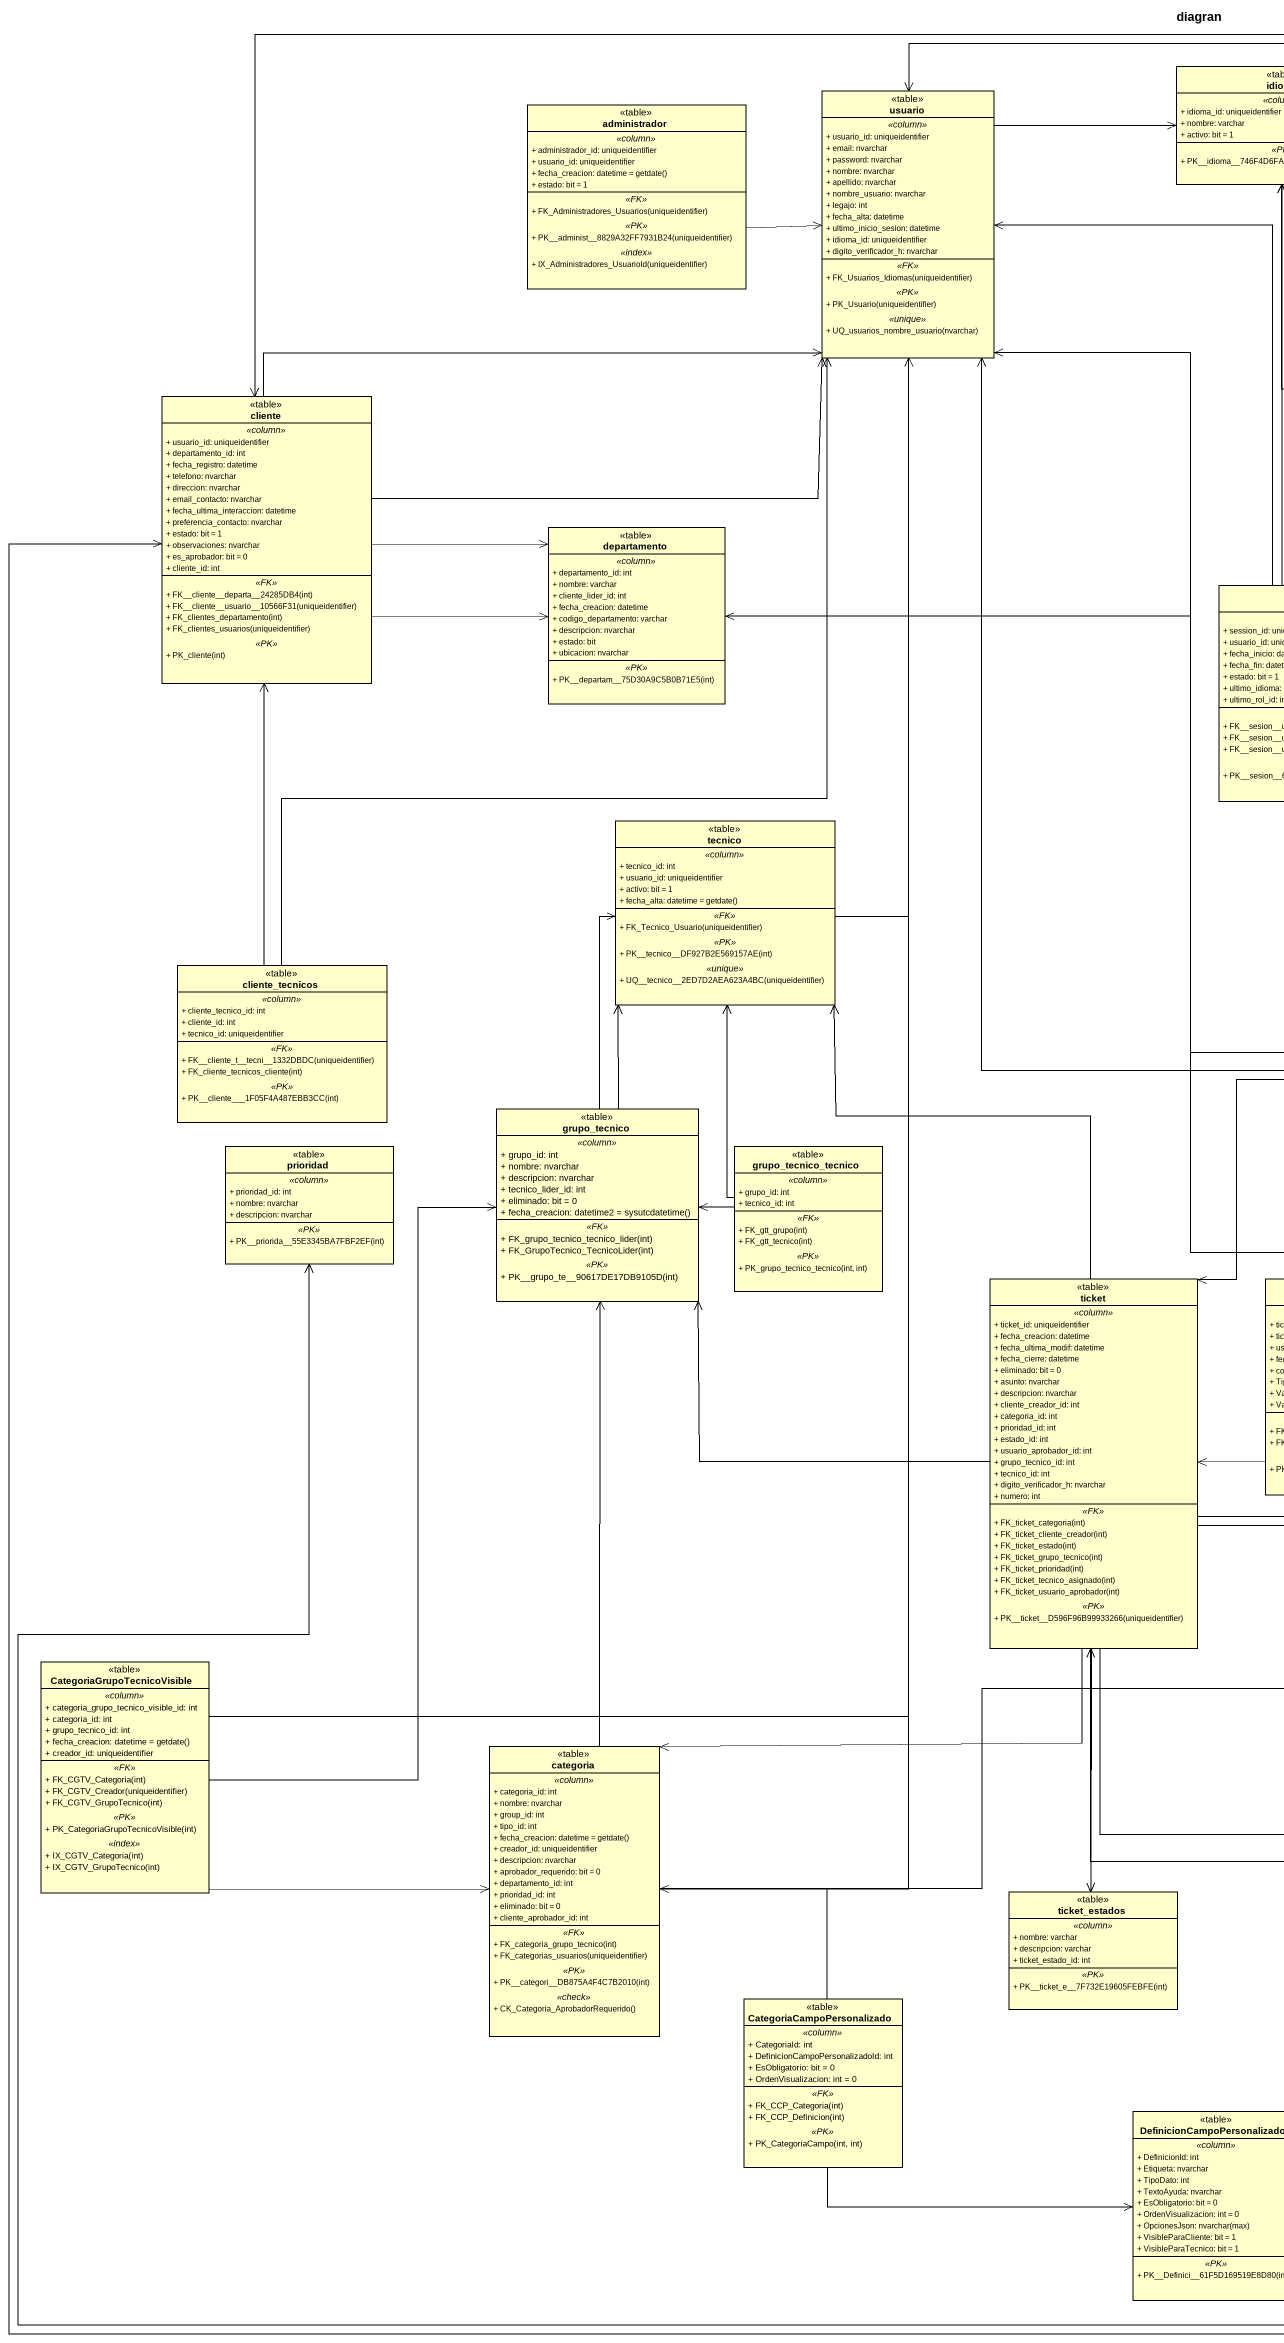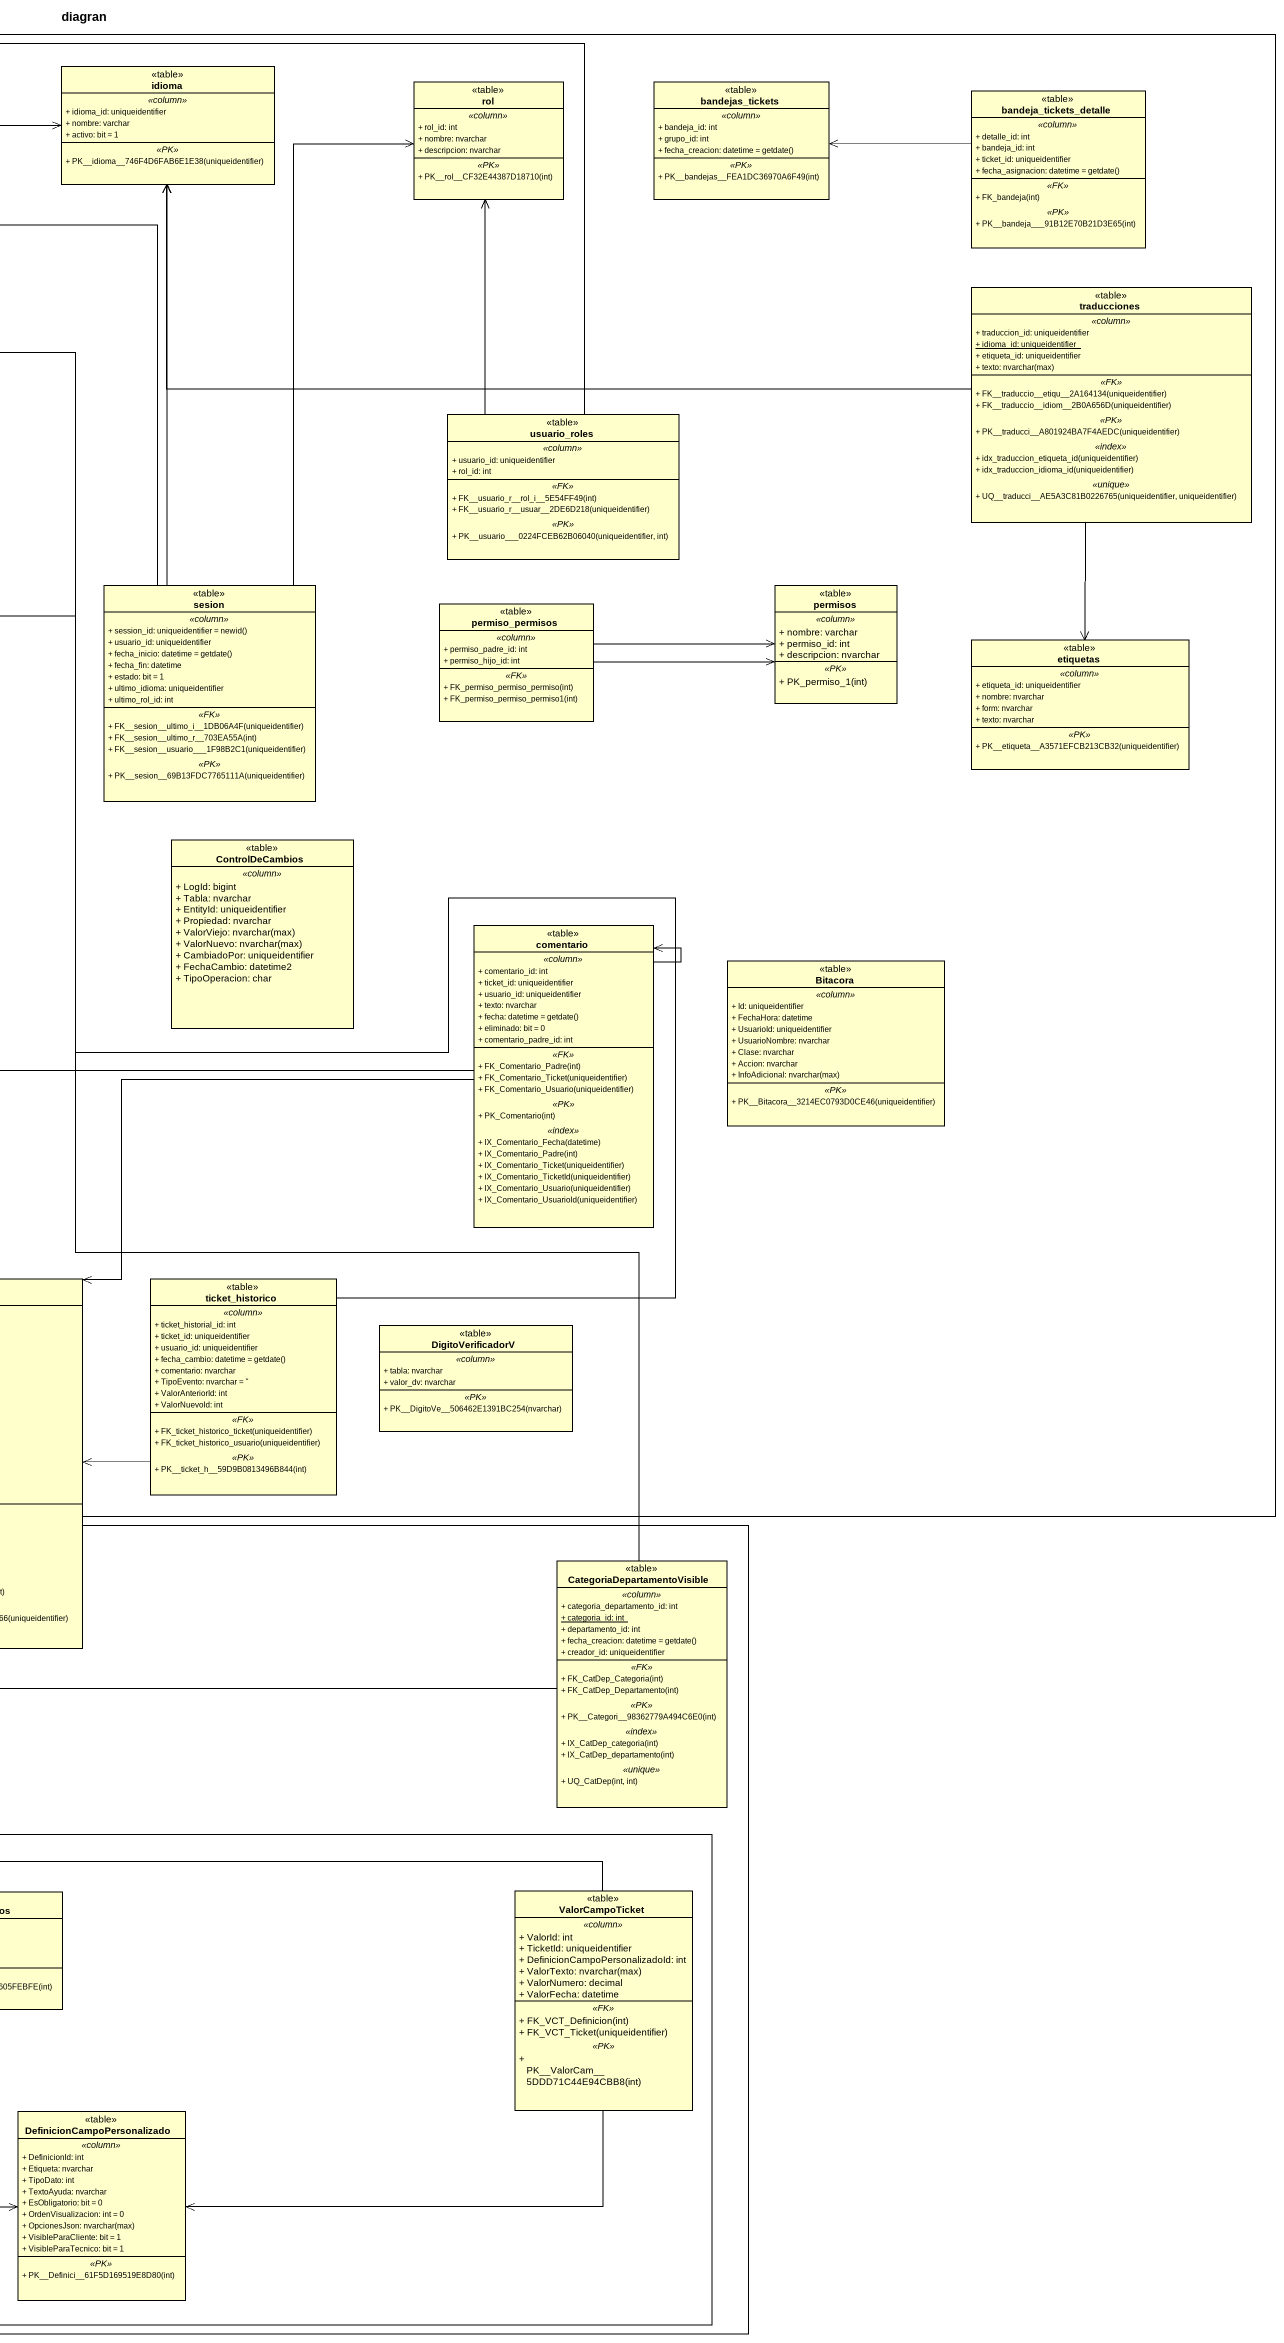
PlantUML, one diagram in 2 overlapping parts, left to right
@startuml
title diagran
hide circle
hide empty members
skinparam classAttributeIconSize 0
class idioma <<table>> {
  .. <<column>> ..
  + idioma_id: uniqueidentifier
  + nombre: varchar
  + activo: bit = 1
  .. <<PK>> ..
  + PK~__idioma~__746F4D6FAB6E1E38(uniqueidentifier)
}
class administrador <<table>> {
  .. <<column>> ..
  + administrador_id: uniqueidentifier
  + usuario_id: uniqueidentifier
  {field} + fecha_creacion: datetime = getdate()
  + estado: bit = 1
  .. <<FK>> ..
  + FK_Administradores_Usuarios(uniqueidentifier)
  .. <<PK>> ..
  + PK~__administ~__8829A32FF7931B24(uniqueidentifier)
  .. <<index>> ..
  + IX_Administradores_UsuarioId(uniqueidentifier)
}
class usuario <<table>> {
  .. <<column>> ..
  + usuario_id: uniqueidentifier
  + email: nvarchar
  + password: nvarchar
  + nombre: nvarchar
  + apellido: nvarchar
  + nombre_usuario: nvarchar
  + legajo: int
  + fecha_alta: datetime
  + ultimo_inicio_sesion: datetime
  + idioma_id: uniqueidentifier
  + digito_verificador_h: nvarchar
  .. <<FK>> ..
  + FK_Usuarios_Idiomas(uniqueidentifier)
  .. <<PK>> ..
  + PK_Usuario(uniqueidentifier)
  .. <<unique>> ..
  + UQ_usuarios_nombre_usuario(nvarchar)
}
class rol <<table>> {
  .. <<column>> ..
  + rol_id: int
  + nombre: nvarchar
  + descripcion: nvarchar
  .. <<PK>> ..
  + PK~__rol~__CF32E44387D18710(int)
}
class bandejas_tickets <<table>> {
  .. <<column>> ..
  + bandeja_id: int
  + grupo_id: int
  {field} + fecha_creacion: datetime = getdate()
  .. <<PK>> ..
  + PK~__bandejas~__FEA1DC36970A6F49(int)
}
class bandeja_tickets_detalle <<table>> {
  .. <<column>> ..
  + detalle_id: int
  + bandeja_id: int
  + ticket_id: uniqueidentifier
  {field} + fecha_asignacion: datetime = getdate()
  .. <<FK>> ..
  + FK_bandeja(int)
  .. <<PK>> ..
  + PK~__bandeja~___91B12E70B21D3E65(int)
}
class traducciones <<table>> {
  .. <<column>> ..
  + traduccion_id: uniqueidentifier
  {static} + idioma_id: uniqueidentifier
  + etiqueta_id: uniqueidentifier
  {field} + texto: nvarchar(max)
  .. <<FK>> ..
  + FK~__traduccio~__etiqu~__2A164134(uniqueidentifier)
  + FK~__traduccio~__idiom~__2B0A656D(uniqueidentifier)
  .. <<PK>> ..
  + PK~__traducci~__A801924BA7F4AEDC(uniqueidentifier)
  .. <<index>> ..
  + idx_traduccion_etiqueta_id(uniqueidentifier)
  + idx_traduccion_idioma_id(uniqueidentifier)
  .. <<unique>> ..
  + UQ~__traducci~__AE5A3C81B0226765(uniqueidentifier, uniqueidentifier)
}
class cliente <<table>> {
  .. <<column>> ..
  + usuario_id: uniqueidentifier
  + departamento_id: int
  + fecha_registro: datetime
  + telefono: nvarchar
  + direccion: nvarchar
  + email_contacto: nvarchar
  + fecha_ultima_interaccion: datetime
  + preferencia_contacto: nvarchar
  + estado: bit = 1
  + observaciones: nvarchar
  + es_aprobador: bit = 0
  + cliente_id: int
  .. <<FK>> ..
  + FK~__cliente~__departa~__24285DB4(int)
  + FK~__cliente~__usuario~__10566F31(uniqueidentifier)
  + FK_clientes_departamento(int)
  + FK_clientes_usuarios(uniqueidentifier)
  .. <<PK>> ..
  + PK_cliente(int)
}
class usuario_roles <<table>> {
  .. <<column>> ..
  + usuario_id: uniqueidentifier
  + rol_id: int
  .. <<FK>> ..
  + FK~__usuario_r~__rol_i~__5E54FF49(int)
  + FK~__usuario_r~__usuar~__2DE6D218(uniqueidentifier)
  .. <<PK>> ..
  + PK~__usuario~___0224FCEB62B06040(uniqueidentifier, int)
}
class departamento <<table>> {
  .. <<column>> ..
  + departamento_id: int
  + nombre: varchar
  + cliente_lider_id: int
  + fecha_creacion: datetime
  + codigo_departamento: varchar
  + descripcion: nvarchar
  + estado: bit
  + ubicacion: nvarchar
  .. <<PK>> ..
  + PK~__departam~__75D30A9C5B0B71E5(int)
}
class sesion <<table>> {
  .. <<column>> ..
  {field} + session_id: uniqueidentifier = newid()
  + usuario_id: uniqueidentifier
  {field} + fecha_inicio: datetime = getdate()
  + fecha_fin: datetime
  + estado: bit = 1
  + ultimo_idioma: uniqueidentifier
  + ultimo_rol_id: int
  .. <<FK>> ..
  + FK~__sesion~__ultimo_i~__1DB06A4F(uniqueidentifier)
  + FK~__sesion~__ultimo_r~__703EA55A(int)
  + FK~__sesion~__usuario~___1F98B2C1(uniqueidentifier)
  .. <<PK>> ..
  + PK~__sesion~__69B13FDC7765111A(uniqueidentifier)
}
class permiso_permisos <<table>> {
  .. <<column>> ..
  + permiso_padre_id: int
  + permiso_hijo_id: int
  .. <<FK>> ..
  + FK_permiso_permiso_permiso(int)
  + FK_permiso_permiso_permiso1(int)
}
class permisos <<table>> {
  .. <<column>> ..
  + nombre: varchar
  + permiso_id: int
  + descripcion: nvarchar
  .. <<PK>> ..
  + PK_permiso_1(int)
}
class etiquetas <<table>> {
  .. <<column>> ..
  + etiqueta_id: uniqueidentifier
  + nombre: nvarchar
  + form: nvarchar
  + texto: nvarchar
  .. <<PK>> ..
  + PK~__etiqueta~__A3571EFCB213CB32(uniqueidentifier)
}
class tecnico <<table>> {
  .. <<column>> ..
  + tecnico_id: int
  + usuario_id: uniqueidentifier
  + activo: bit = 1
  {field} + fecha_alta: datetime = getdate()
  .. <<FK>> ..
  + FK_Tecnico_Usuario(uniqueidentifier)
  .. <<PK>> ..
  + PK~__tecnico~__DF927B2E569157AE(int)
  .. <<unique>> ..
  + UQ~__tecnico~__2ED7D2AEA623A4BC(uniqueidentifier)
}
class ControlDeCambios <<table>> {
  .. <<column>> ..
  + LogId: bigint
  + Tabla: nvarchar
  + EntityId: uniqueidentifier
  + Propiedad: nvarchar
  {field} + ValorViejo: nvarchar(max)
  {field} + ValorNuevo: nvarchar(max)
  + CambiadoPor: uniqueidentifier
  + FechaCambio: datetime2
  + TipoOperacion: char
}
class comentario <<table>> {
  .. <<column>> ..
  + comentario_id: int
  + ticket_id: uniqueidentifier
  + usuario_id: uniqueidentifier
  + texto: nvarchar
  {field} + fecha: datetime = getdate()
  + eliminado: bit = 0
  + comentario_padre_id: int
  .. <<FK>> ..
  + FK_Comentario_Padre(int)
  + FK_Comentario_Ticket(uniqueidentifier)
  + FK_Comentario_Usuario(uniqueidentifier)
  .. <<PK>> ..
  + PK_Comentario(int)
  .. <<index>> ..
  + IX_Comentario_Fecha(datetime)
  + IX_Comentario_Padre(int)
  + IX_Comentario_Ticket(uniqueidentifier)
  + IX_Comentario_TicketId(uniqueidentifier)
  + IX_Comentario_Usuario(uniqueidentifier)
  + IX_Comentario_UsuarioId(uniqueidentifier)
}
class cliente_tecnicos <<table>> {
  .. <<column>> ..
  + cliente_tecnico_id: int
  + cliente_id: int
  + tecnico_id: uniqueidentifier
  .. <<FK>> ..
  + FK~__cliente_t~__tecni~__1332DBDC(uniqueidentifier)
  + FK_cliente_tecnicos_cliente(int)
  .. <<PK>> ..
  + PK~__cliente~___1F05F4A487EBB3CC(int)
}
class Bitacora <<table>> {
  .. <<column>> ..
  + Id: uniqueidentifier
  + FechaHora: datetime
  + UsuarioId: uniqueidentifier
  + UsuarioNombre: nvarchar
  + Clase: nvarchar
  + Accion: nvarchar
  {field} + InfoAdicional: nvarchar(max)
  .. <<PK>> ..
  + PK~__Bitacora~__3214EC0793D0CE46(uniqueidentifier)
}
class grupo_tecnico <<table>> {
  .. <<column>> ..
  + grupo_id: int
  + nombre: nvarchar
  + descripcion: nvarchar
  + tecnico_lider_id: int
  + eliminado: bit = 0
  {field} + fecha_creacion: datetime2 = sysutcdatetime()
  .. <<FK>> ..
  + FK_grupo_tecnico_tecnico_lider(int)
  + FK_GrupoTecnico_TecnicoLider(int)
  .. <<PK>> ..
  + PK~__grupo_te~__90617DE17DB9105D(int)
}
class prioridad <<table>> {
  .. <<column>> ..
  + prioridad_id: int
  + nombre: nvarchar
  + descripcion: nvarchar
  .. <<PK>> ..
  + PK~__priorida~__55E3345BA7FBF2EF(int)
}
class grupo_tecnico_tecnico <<table>> {
  .. <<column>> ..
  + grupo_id: int
  + tecnico_id: int
  .. <<FK>> ..
  + FK_gtt_grupo(int)
  + FK_gtt_tecnico(int)
  .. <<PK>> ..
  + PK_grupo_tecnico_tecnico(int, int)
}
class ticket <<table>> {
  .. <<column>> ..
  + ticket_id: uniqueidentifier
  + fecha_creacion: datetime
  + fecha_ultima_modif: datetime
  + fecha_cierre: datetime
  + eliminado: bit = 0
  + asunto: nvarchar
  + descripcion: nvarchar
  + cliente_creador_id: int
  + categoria_id: int
  + prioridad_id: int
  + estado_id: int
  + usuario_aprobador_id: int
  + grupo_tecnico_id: int
  + tecnico_id: int
  + digito_verificador_h: nvarchar
  + numero: int
  .. <<FK>> ..
  + FK_ticket_categoria(int)
  + FK_ticket_cliente_creador(int)
  + FK_ticket_estado(int)
  + FK_ticket_grupo_tecnico(int)
  + FK_ticket_prioridad(int)
  + FK_ticket_tecnico_asignado(int)
  + FK_ticket_usuario_aprobador(int)
  .. <<PK>> ..
  + PK~__ticket~__D596F96B99933266(uniqueidentifier)
}
class ticket_historico <<table>> {
  .. <<column>> ..
  + ticket_historial_id: int
  + ticket_id: uniqueidentifier
  + usuario_id: uniqueidentifier
  {field} + fecha_cambio: datetime = getdate()
  + comentario: nvarchar
  + TipoEvento: nvarchar = ''
  + ValorAnteriorId: int
  + ValorNuevoId: int
  .. <<FK>> ..
  + FK_ticket_historico_ticket(uniqueidentifier)
  + FK_ticket_historico_usuario(uniqueidentifier)
  .. <<PK>> ..
  + PK~__ticket_h~__59D9B0813496B844(int)
}
class DigitoVerificadorV <<table>> {
  .. <<column>> ..
  + tabla: nvarchar
  + valor_dv: nvarchar
  .. <<PK>> ..
  + PK~__DigitoVe~__506462E1391BC254(nvarchar)
}
class CategoriaDepartamentoVisible <<table>> {
  .. <<column>> ..
  + categoria_departamento_id: int
  {static} + categoria_id: int
  + departamento_id: int
  {field} + fecha_creacion: datetime = getdate()
  + creador_id: uniqueidentifier
  .. <<FK>> ..
  + FK_CatDep_Categoria(int)
  + FK_CatDep_Departamento(int)
  .. <<PK>> ..
  + PK~__Categori~__98362779A494C6E0(int)
  .. <<index>> ..
  + IX_CatDep_categoria(int)
  + IX_CatDep_departamento(int)
  .. <<unique>> ..
  + UQ_CatDep(int, int)
}
class CategoriaGrupoTecnicoVisible <<table>> {
  .. <<column>> ..
  + categoria_grupo_tecnico_visible_id: int
  + categoria_id: int
  + grupo_tecnico_id: int
  {field} + fecha_creacion: datetime = getdate()
  + creador_id: uniqueidentifier
  .. <<FK>> ..
  + FK_CGTV_Categoria(int)
  + FK_CGTV_Creador(uniqueidentifier)
  + FK_CGTV_GrupoTecnico(int)
  .. <<PK>> ..
  + PK_CategoriaGrupoTecnicoVisible(int)
  .. <<index>> ..
  + IX_CGTV_Categoria(int)
  + IX_CGTV_GrupoTecnico(int)
}
class categoria <<table>> {
  .. <<column>> ..
  + categoria_id: int
  + nombre: nvarchar
  + group_id: int
  + tipo_id: int
  {field} + fecha_creacion: datetime = getdate()
  + creador_id: uniqueidentifier
  + descripcion: nvarchar
  + aprobador_requerido: bit = 0
  + departamento_id: int
  + prioridad_id: int
  + eliminado: bit = 0
  + cliente_aprobador_id: int
  .. <<FK>> ..
  + FK_categoria_grupo_tecnico(int)
  + FK_categorias_usuarios(uniqueidentifier)
  .. <<PK>> ..
  + PK~__categori~__DB875A4F4C7B2010(int)
  .. <<check>> ..
  + CK_Categoria_AprobadorRequerido()
}
class ticket_estados <<table>> {
  .. <<column>> ..
  + nombre: varchar
  + descripcion: varchar
  + ticket_estado_id: int
  .. <<PK>> ..
  + PK~__ticket_e~__7F732E19605FEBFE(int)
}
class ValorCampoTicket <<table>> {
  .. <<column>> ..
  + ValorId: int
  + TicketId: uniqueidentifier
  + DefinicionCampoPersonalizadoId: int
  {field} + ValorTexto: nvarchar(max)
  + ValorNumero: decimal
  + ValorFecha: datetime
  .. <<FK>> ..
  + FK_VCT_Definicion(int)
  + FK_VCT_Ticket(uniqueidentifier)
  .. <<PK>> ..
  + PK~__ValorCam~__5DDD71C44E94CBB8(int)
}
class CategoriaCampoPersonalizado <<table>> {
  .. <<column>> ..
  + CategoriaId: int
  + DefinicionCampoPersonalizadoId: int
  + EsObligatorio: bit = 0
  + OrdenVisualizacion: int = 0
  .. <<FK>> ..
  + FK_CCP_Categoria(int)
  + FK_CCP_Definicion(int)
  .. <<PK>> ..
  + PK_CategoriaCampo(int, int)
}
class DefinicionCampoPersonalizado <<table>> {
  .. <<column>> ..
  + DefinicionId: int
  + Etiqueta: nvarchar
  + TipoDato: int
  + TextoAyuda: nvarchar
  + EsObligatorio: bit = 0
  + OrdenVisualizacion: int = 0
  {field} + OpcionesJson: nvarchar(max)
  + VisibleParaCliente: bit = 1
  + VisibleParaTecnico: bit = 1
  .. <<PK>> ..
  + PK~__Definici~__61F5D169519E8D80(int)
}
administrador -right-> usuario
usuario -right-> idioma
bandeja_tickets_detalle -left-> bandejas_tickets
traducciones -left-> idioma
traducciones --> etiquetas
cliente -right-> usuario
cliente -right-> usuario
cliente -right-> departamento
cliente -right-> departamento
usuario_roles -left-> usuario
usuario_roles -up-> rol
sesion -up-> idioma
sesion -up-> usuario
sesion -up-> rol
permiso_permisos -right-> permisos
permiso_permisos -right-> permisos
tecnico -up-> usuario
comentario -up-> usuario
comentario --> comentario
comentario --> ticket
cliente_tecnicos -up-> usuario
cliente_tecnicos -up-> cliente
grupo_tecnico -up-> tecnico
grupo_tecnico -up-> tecnico
grupo_tecnico_tecnico -up-> tecnico
grupo_tecnico_tecnico -left-> grupo_tecnico
ticket -up-> cliente
ticket -up-> cliente
ticket -up-> tecnico
ticket -left-> grupo_tecnico
ticket -left-> prioridad
ticket --> categoria
ticket --> ticket_estados
ticket_historico -up-> usuario
ticket_historico -left-> ticket
CategoriaDepartamentoVisible -up-> departamento
CategoriaDepartamentoVisible -left-> categoria
CategoriaGrupoTecnicoVisible -up-> usuario
CategoriaGrupoTecnicoVisible -up-> grupo_tecnico
CategoriaGrupoTecnicoVisible -right-> categoria
categoria -up-> usuario
categoria -up-> grupo_tecnico
ValorCampoTicket -up-> ticket
ValorCampoTicket -left-> DefinicionCampoPersonalizado
CategoriaCampoPersonalizado -up-> categoria
CategoriaCampoPersonalizado -right-> DefinicionCampoPersonalizado
@enduml
